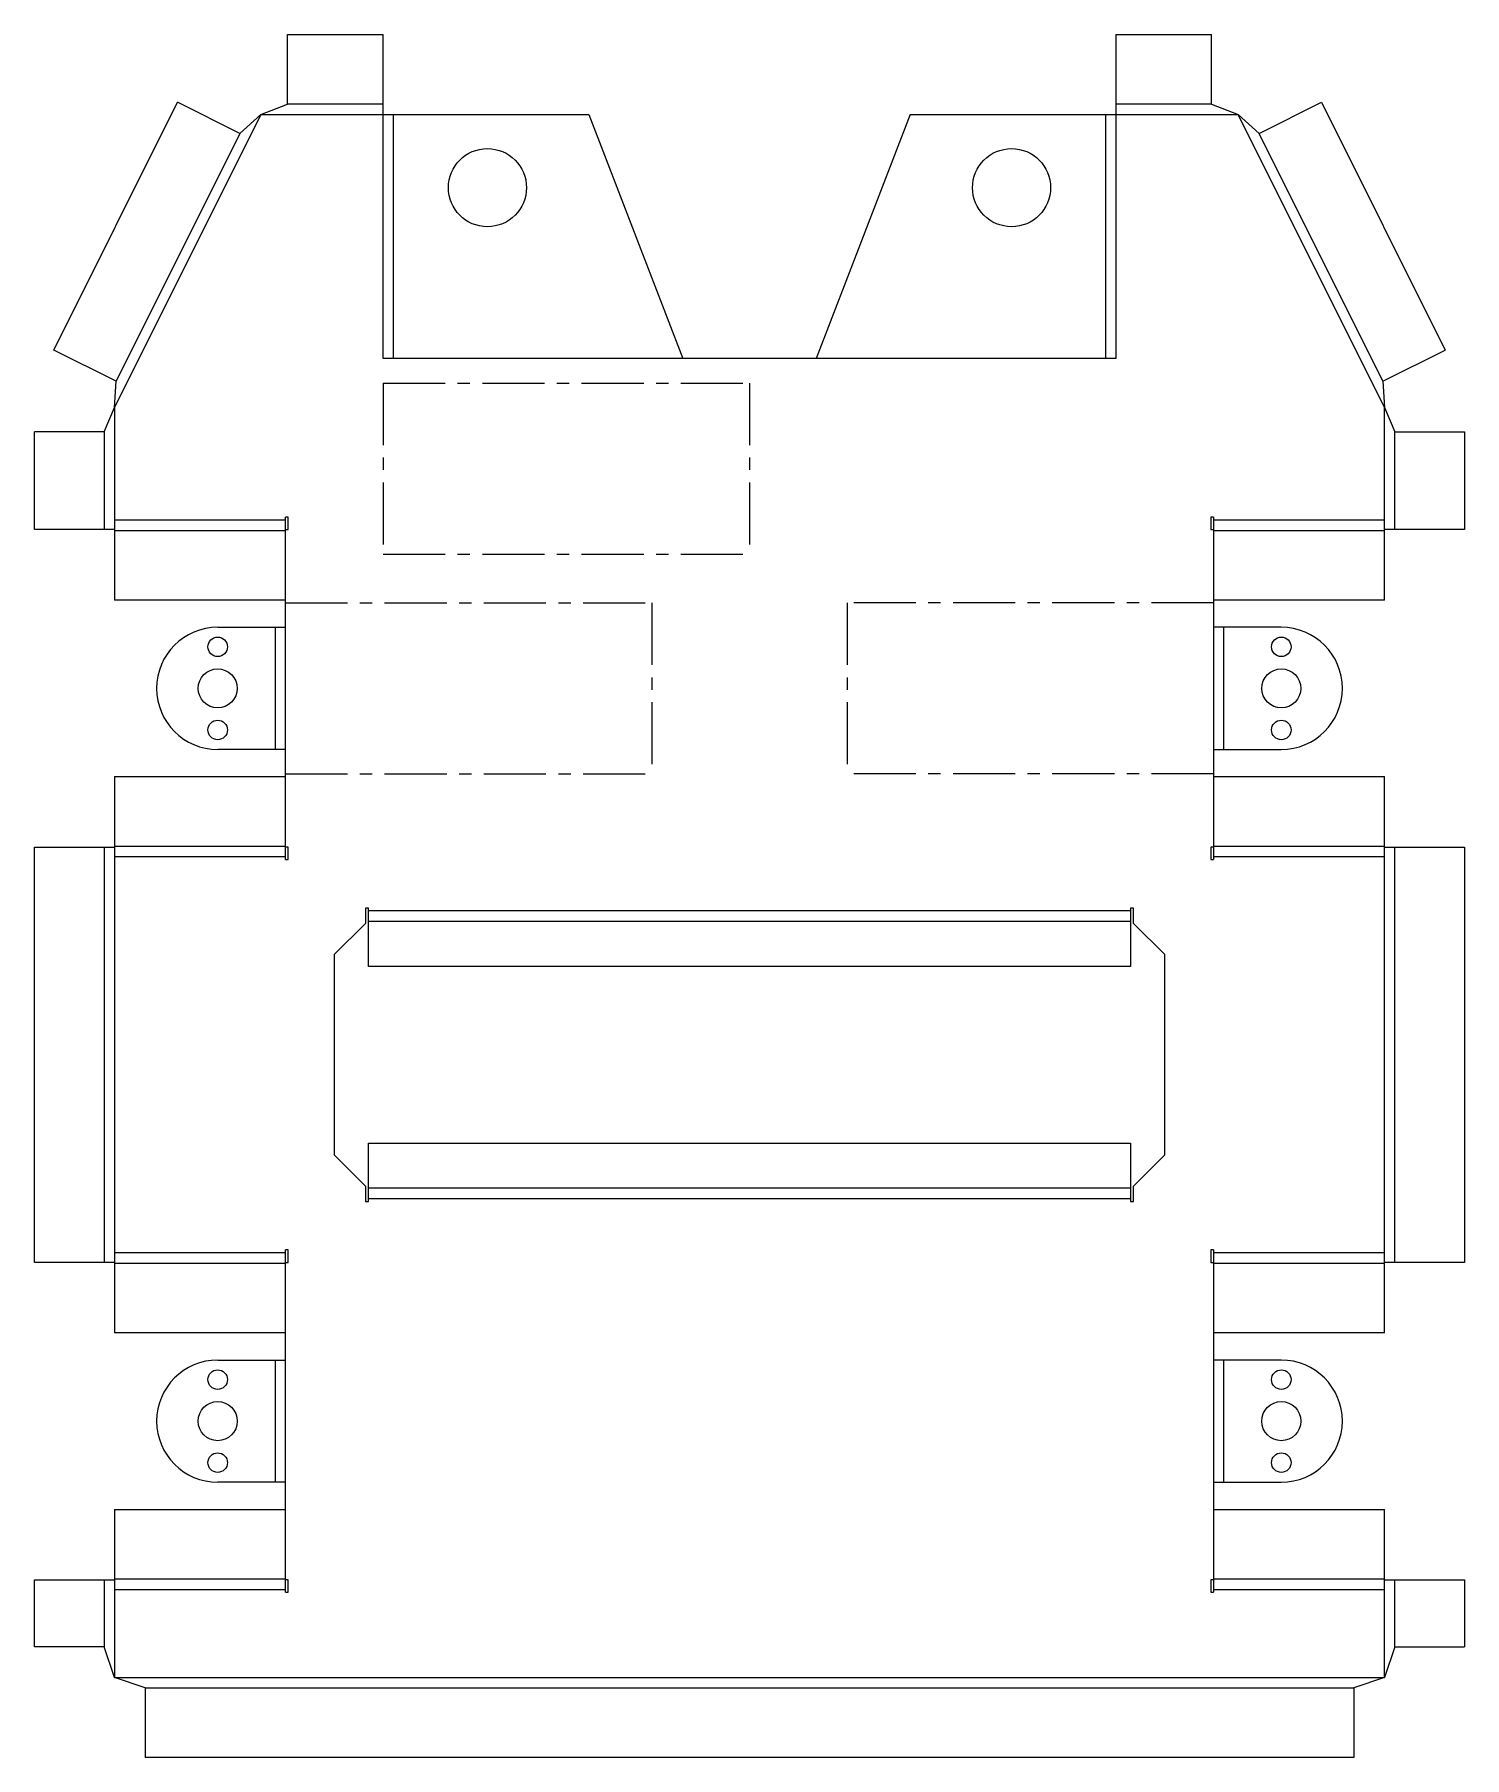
# Model space of a CAD drawing. Header units: millimetres. Extents: x -146 to 146, y -176 to 176.
import ezdxf

# ---------------------------------------------------------------- set-up
doc = ezdxf.new("R2010")
doc.units = ezdxf.units.MM
doc.linetypes.add('CENTERX2', pattern=[20.32, 12.7, -2.54, 2.54, -2.54])

msp = doc.modelspace()

# ---------------------------------------------------------------- linework, layer by layer
at = {"color": 7, "linetype": 'Continuous', "lineweight": 25}
for p, q in [((-94.58, 176.36), (-75, 176.36)), ((-94.58, 162.1), (-94.58, 176.36)), ((-75, 110), (-75, 176.36)), ((75, 176.36), (75, 110)), ((75, 176.36), (94.58, 176.36)), ((94.58, 162.1), (94.58, 176.36)), ((-142.42, 111.76), (-117.06, 162.47)), ((-104.3, 156.09), (-117.06, 162.47)), ((104.3, 156.09), (117.06, 162.47)), ((117.06, 162.47), (142.42, 111.76)), ((-100, 160), (-130, 100)), ((-104.3, 156.09), (-100, 160)), ((-100, 160), (-94.58, 162.1)), ((-100, 160), (-32.9, 160)), ((-75, 162.1), (-94.58, 162.1)), ((-72.9, 110), (-72.9, 160)), ((-32.9, 160), (-13.64, 110)), ((32.9, 160), (13.64, 110)), ((32.9, 160), (100, 160)), ((72.9, 160), (72.9, 110)), ((94.58, 162.1), (75, 162.1)), ((94.58, 162.1), (100, 160)), ((130, 100), (100, 160)), ((100, 160), (104.3, 156.09)), ((-104.3, 156.09), (-129.66, 105.38)), ((129.66, 105.38), (104.3, 156.09)), ((-129.66, 105.38), (-142.42, 111.76)), ((75, 110), (-75, 110)), ((129.66, 105.38), (142.42, 111.76)), ((-130, 100), (-129.66, 105.38)), ((129.66, 105.38), (130, 100)), ((-132.1, 95.04), (-130, 100)), ((-130, 100), (-130, 60.57)), ((130, 100), (132.1, 95.04)), ((130, 60.57), (130, 100)), ((-146.36, 75), (-146.36, 95.04)), ((-132.1, 95.04), (-146.36, 95.04)), ((-132.1, 95.04), (-132.1, 75)), ((132.1, 75), (132.1, 95.04)), ((132.1, 95.04), (146.36, 95.04)), ((146.36, 95.04), (146.36, 75)), ((-130, 75), (-146.36, 75)), ((-95, 76.94), (-130, 76.94)), ((-130, 74.84), (-95, 74.84)), ((-94.4, 77.54), (-95, 77.54)), ((-95, 7.46), (-95, 77.54)), ((-95, 75), (-94.4, 75)), ((-94.4, 75), (-94.4, 77.54)), ((95, 77.54), (94.4, 77.54)), ((94.4, 77.54), (94.4, 75)), ((94.4, 75), (95, 75)), ((95, 77.54), (95, 7.46)), ((130, 76.94), (95, 76.94)), ((95, 74.84), (130, 74.84)), ((146.36, 75), (130, 75)), ((-95, 60.57), (-130, 60.57)), ((130, 60.57), (95, 60.57)), ((-108.86, 55), (-95, 55)), ((-97.1, 55), (-97.1, 30)), ((108.86, 55), (95, 55)), ((97.1, 30), (97.1, 55)), ((-95, 30), (-108.86, 30)), ((95, 30), (108.86, 30)), ((-130, 24.43), (-130, -89.43)), ((-130, 24.43), (-95, 24.43)), ((95, 24.43), (130, 24.43)), ((130, -89.43), (130, 24.43)), ((-146.36, 10), (-130, 10)), ((-146.36, -75), (-146.36, 10)), ((-132.1, 10), (-132.1, -75)), ((-95, 10.16), (-130, 10.16)), ((-130, 8.06), (-95, 8.06)), ((-94.4, 10), (-95, 10)), ((-95, 7.46), (-94.4, 7.46)), ((-94.4, 7.46), (-94.4, 10)), ((95, 10), (94.4, 10)), ((94.4, 10), (94.4, 7.46)), ((94.4, 7.46), (95, 7.46)), ((130, 10.16), (95, 10.16)), ((95, 8.06), (130, 8.06)), ((130, 10), (146.36, 10)), ((132.1, -75), (132.1, 10)), ((146.36, 10), (146.36, -75)), ((-78, -2.46), (-78.6, -2.46)), ((-78.6, -2.46), (-78.6, -5.6)), ((-78, -14.43), (-78, -2.46)), ((78, -3.06), (-78, -3.06)), ((78.6, -2.46), (78, -2.46)), ((78, -2.46), (78, -14.43)), ((78.6, -5.6), (78.6, -2.46)), ((-78.6, -5.6), (-85, -12)), ((-78, -5.16), (78, -5.16)), ((85, -12), (78.6, -5.6)), ((-85, -12), (-85, -53)), ((85, -53), (85, -12)), ((78, -14.43), (-78, -14.43)), ((-78, -62.54), (-78, -50.57)), ((-78, -50.57), (78, -50.57)), ((78, -50.57), (78, -62.54)), ((-85, -53), (-78.6, -59.4)), ((78.6, -59.4), (85, -53)), ((-78.6, -59.4), (-78.6, -62.54)), ((78, -59.84), (-78, -59.84)), ((78.6, -62.54), (78.6, -59.4)), ((-78.6, -62.54), (-78, -62.54)), ((-78, -61.94), (78, -61.94)), ((78, -62.54), (78.6, -62.54)), ((-95, -73.06), (-130, -73.06)), ((-94.4, -72.46), (-95, -72.46)), ((-95, -142.54), (-95, -72.46)), ((-94.4, -75), (-94.4, -72.46)), ((95, -72.46), (94.4, -72.46)), ((94.4, -72.46), (94.4, -75)), ((95, -72.46), (95, -142.54)), ((130, -73.06), (95, -73.06)), ((-130, -75), (-146.36, -75)), ((-130, -75.16), (-95, -75.16)), ((-95, -75), (-94.4, -75)), ((94.4, -75), (95, -75)), ((95, -75.16), (130, -75.16)), ((146.36, -75), (130, -75)), ((-95, -89.43), (-130, -89.43)), ((130, -89.43), (95, -89.43)), ((-108.86, -95), (-95, -95)), ((-97.1, -95), (-97.1, -120)), ((108.86, -95), (95, -95)), ((97.1, -120), (97.1, -95)), ((-95, -120), (-108.86, -120)), ((95, -120), (108.86, -120)), ((-130, -125.57), (-130, -160)), ((-130, -125.57), (-95, -125.57)), ((95, -125.57), (130, -125.57)), ((130, -160), (130, -125.57)), ((-146.36, -140), (-130, -140)), ((-146.36, -153.67), (-146.36, -140)), ((-132.1, -140), (-132.1, -153.67)), ((-95, -139.84), (-130, -139.84)), ((-94.4, -140), (-95, -140)), ((-94.4, -142.54), (-94.4, -140)), ((95, -140), (94.4, -140)), ((94.4, -140), (94.4, -142.54)), ((130, -139.84), (95, -139.84)), ((130, -140), (146.36, -140)), ((132.1, -153.67), (132.1, -140)), ((146.36, -140), (146.36, -153.67)), ((-130, -141.94), (-95, -141.94)), ((-95, -142.54), (-94.4, -142.54)), ((94.4, -142.54), (95, -142.54)), ((95, -141.94), (130, -141.94)), ((-132.1, -153.67), (-146.36, -153.67)), ((-130, -160), (-132.1, -153.67)), ((132.1, -153.67), (130, -160)), ((132.1, -153.67), (146.36, -153.67)), ((-130, -160), (130, -160)), ((-123.67, -162.1), (-130, -160)), ((-123.67, -162.1), (123.67, -162.1)), ((-123.67, -162.1), (-123.67, -176.36)), ((130, -160), (123.67, -162.1)), ((123.67, -162.1), (123.67, -176.36)), ((123.67, -176.36), (-123.67, -176.36))]:
    msp.add_line(p, q, dxfattribs=at)
at = {"color": 7, "linetype": 'CENTERX2'}
for p, q in [((-75, 105), (0, 105)), ((-75, 105), (-75, 70)), ((0, 105), (0, 70)), ((-75, 70), (0, 70)), ((-95, 60), (-20, 60)), ((-20, 60), (-20, 25)), ((95, 60), (20, 60)), ((20, 60), (20, 25)), ((95, 60), (95, 25)), ((-95, 25), (-20, 25)), ((95, 25), (20, 25))]:
    msp.add_line(p, q, dxfattribs=at)
at = {"color": 7, "linetype": 'Continuous', "lineweight": 25}
for centre, radius in [((-53.64, 145), 8), ((53.64, 145), 8), ((-108.86, 51), 2), ((108.86, 51), 2), ((-108.86, 42.5), 4), ((108.86, 42.5), 4), ((-108.86, 34), 2), ((108.86, 34), 2), ((-108.86, -99), 2), ((108.86, -99), 2), ((-108.86, -107.5), 4), ((108.86, -107.5), 4), ((-108.86, -116), 2), ((108.86, -116), 2)]:
    msp.add_circle(centre, radius, dxfattribs=at)
for centre, start, end in [((-108.86, 42.5), 90, 270), ((108.86, 42.5), 270, 90), ((-108.86, -107.5), 90, 270), ((108.86, -107.5), 270, 90)]:
    msp.add_arc(centre, 12.5, start, end, dxfattribs=at)

doc.saveas('drawing.dxf')
